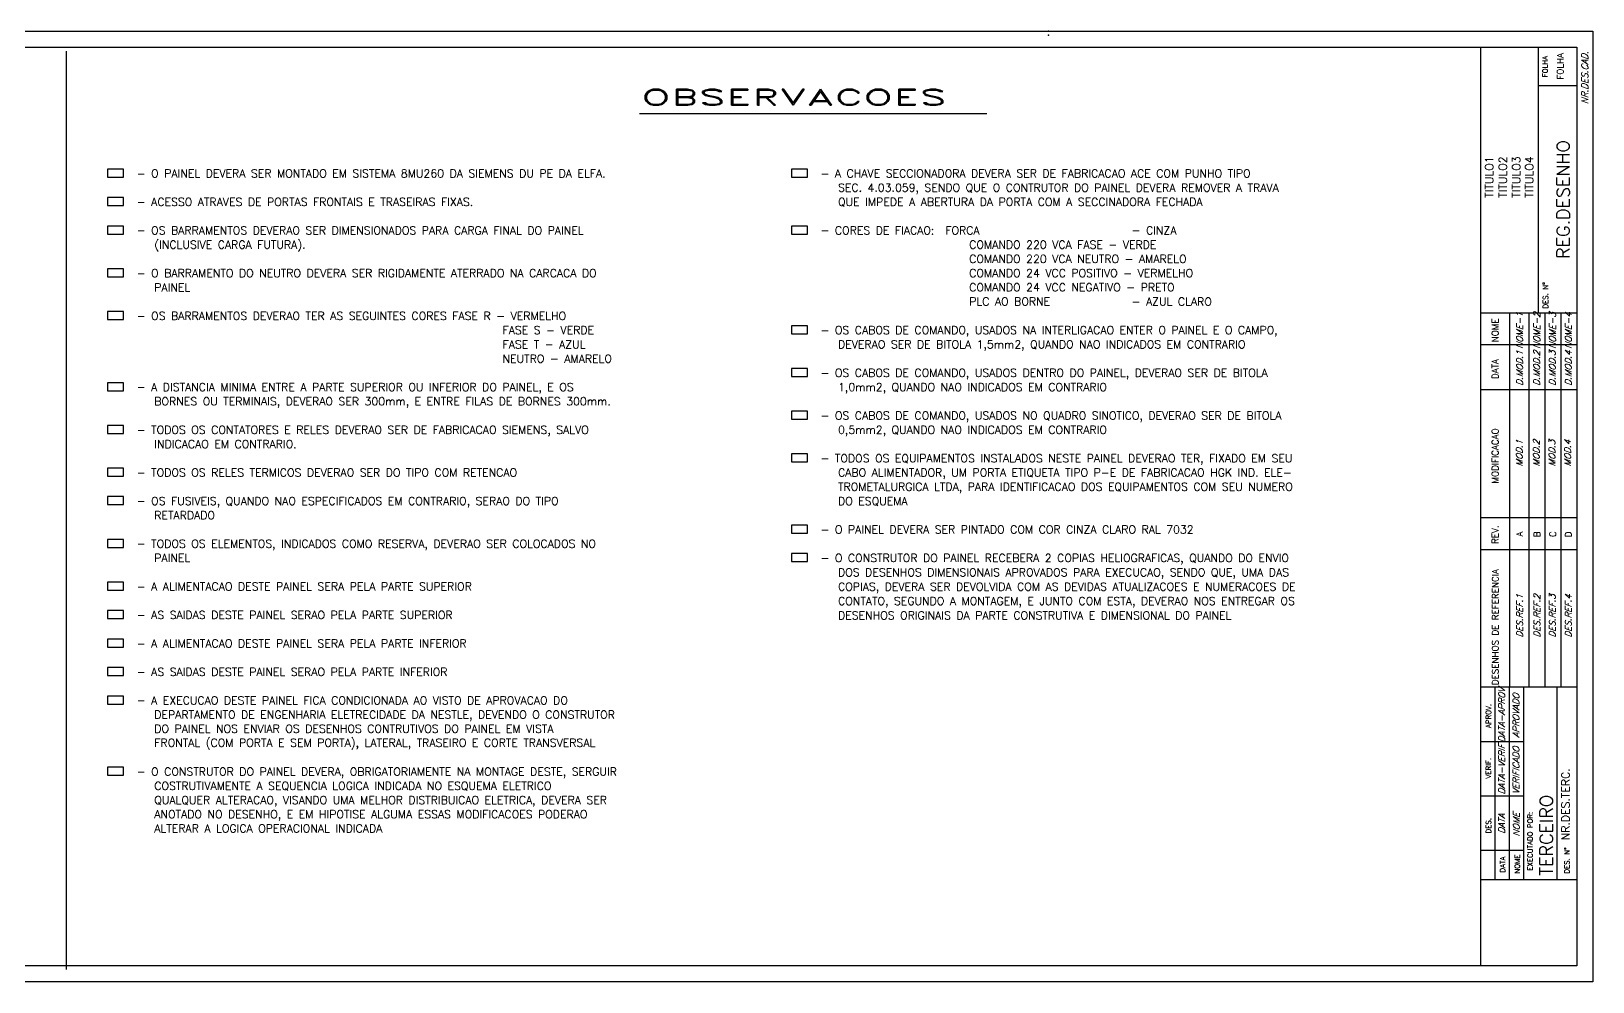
# Model space of a CAD drawing. Extents: x -183 to 870, y 9 to 307.
# Drawn here: x 382.2 to 870, y 10 to 307 of the extents above; entities that cross this region are included whole.
import ezdxf
from ezdxf.enums import TextEntityAlignment as Align

# ---------------------------------------------------------------- set-up
doc = ezdxf.new("R2010")
doc.units = 0
doc.header["$MEASUREMENT"] = 0
for name, color, linetype in [('CARIMBO', 7, 'CONTINUOUS'), ('DES', 7, 'CONTINUOUS'), ('MARGEM', 7, 'CONTINUOUS'), ('TEXTO', 6, 'CONTINUOUS'), ('WIDTH', 4, 'CONTINUOUS')]:
    doc.layers.add(name, color=color, linetype=linetype)
doc.styles.add('ROMAND', font='romand')
doc.styles.add('ROMANS', font='romans')

msp = doc.modelspace()

# ---------------------------------------------------------------- linework, layer by layer
at = {"layer": 'CARIMBO', "color": 4}
for p, q in [((835, 15), (835, 302)), ((853, 219), (853, 302)), ((853, 290.08), (865, 290.08)), ((835, 219), (865, 219)), ((844, 219), (844, 102)), ((865, 209), (835, 209)), ((865, 195), (835, 195)), ((865, 155), (835, 155)), ((865, 145), (835, 145)), ((865, 102), (835, 102)), ((839.5, 42), (839.5, 102)), ((848.5, 42), (848.5, 102)), ((858.9, 42), (858.9, 102)), ((835, 42), (865, 42))]:
    msp.add_line(p, q, dxfattribs=at)
at = {"layer": 'CARIMBO', "color": 7}
for p, q in [((850, 219), (850, 102)), ((855, 219), (855, 102)), ((860, 219), (860, 102)), ((844, 42), (844, 102))]:
    msp.add_line(p, q, dxfattribs=at)
at = {"layer": 'DES'}
for p, q in [((0, 307), (870, 307)), ((870, 307), (870, 10)), ((572.18, 281.29), (680.66, 281.29)), ((411.05, 263.94), (406.05, 263.94)), ((406.05, 263.94), (406.05, 261.44)), ((411.05, 261.44), (411.05, 263.94)), ((624.65, 263.94), (619.65, 263.94)), ((619.65, 263.94), (619.65, 261.44)), ((624.65, 261.44), (624.65, 263.94)), ((406.05, 261.44), (411.05, 261.44)), ((619.65, 261.44), (624.65, 261.44)), ((411.05, 255.04), (406.05, 255.04)), ((406.05, 255.04), (406.05, 252.54)), ((411.05, 252.54), (411.05, 255.04)), ((406.05, 252.54), (411.05, 252.54)), ((406.05, 246.14), (406.05, 243.64)), ((411.05, 246.14), (406.05, 246.14)), ((411.05, 243.64), (411.05, 246.14)), ((624.65, 246.14), (619.65, 246.14)), ((619.65, 246.14), (619.65, 243.64)), ((624.65, 243.64), (624.65, 246.14)), ((406.05, 243.64), (411.05, 243.64)), ((619.65, 243.64), (624.65, 243.64)), ((411.05, 232.79), (406.05, 232.79)), ((406.05, 232.79), (406.05, 230.29)), ((406.05, 230.29), (411.05, 230.29)), ((411.05, 230.29), (411.05, 232.79)), ((411.05, 219.44), (406.05, 219.44)), ((406.05, 219.44), (406.05, 216.94)), ((406.05, 216.94), (411.05, 216.94)), ((411.05, 216.94), (411.05, 219.44)), ((624.65, 214.99), (619.65, 214.99)), ((619.65, 214.99), (619.65, 212.49)), ((624.65, 212.49), (624.65, 214.99)), ((619.65, 212.49), (624.65, 212.49)), ((624.65, 201.64), (619.65, 201.64)), ((619.65, 201.64), (619.65, 199.14)), ((624.65, 199.14), (624.65, 201.64)), ((411.05, 197.19), (406.05, 197.19)), ((406.05, 197.19), (406.05, 194.69)), ((411.05, 194.69), (411.05, 197.19)), ((619.65, 199.14), (624.65, 199.14)), ((406.05, 194.69), (411.05, 194.69)), ((624.65, 188.29), (619.65, 188.29)), ((619.65, 188.29), (619.65, 185.79)), ((619.65, 185.79), (624.65, 185.79)), ((624.65, 185.79), (624.65, 188.29)), ((406.05, 183.84), (406.05, 181.34)), ((411.05, 183.84), (406.05, 183.84)), ((406.05, 181.34), (411.05, 181.34)), ((411.05, 181.34), (411.05, 183.84)), ((624.65, 174.94), (619.65, 174.94)), ((619.65, 174.94), (619.65, 172.44)), ((619.65, 172.44), (624.65, 172.44)), ((624.65, 172.44), (624.65, 174.94)), ((406.05, 170.49), (406.05, 167.99)), ((411.05, 170.49), (406.05, 170.49)), ((406.05, 167.99), (411.05, 167.99)), ((411.05, 167.99), (411.05, 170.49)), ((411.05, 161.59), (406.05, 161.59)), ((406.05, 161.59), (406.05, 159.09)), ((411.05, 159.09), (411.05, 161.59)), ((406.05, 159.09), (411.05, 159.09)), ((624.65, 152.69), (619.65, 152.69)), ((619.65, 152.69), (619.65, 150.19)), ((624.65, 150.19), (624.65, 152.69)), ((411.05, 148.24), (406.05, 148.24)), ((406.05, 148.24), (406.05, 145.74)), ((411.05, 145.74), (411.05, 148.24)), ((619.65, 150.19), (624.65, 150.19)), ((406.05, 145.74), (411.05, 145.74)), ((619.65, 143.79), (619.65, 141.29)), ((624.65, 143.79), (619.65, 143.79)), ((624.65, 141.29), (624.65, 143.79)), ((619.65, 141.29), (624.65, 141.29)), ((411.05, 134.89), (406.05, 134.89)), ((406.05, 134.89), (406.05, 132.39)), ((406.05, 132.39), (411.05, 132.39)), ((411.05, 132.39), (411.05, 134.89)), ((406.05, 125.99), (406.05, 123.49)), ((411.05, 125.99), (406.05, 125.99)), ((406.05, 123.49), (411.05, 123.49)), ((411.05, 123.49), (411.05, 125.99)), ((411.05, 117.09), (406.05, 117.09)), ((406.05, 117.09), (406.05, 114.59)), ((411.05, 114.59), (411.05, 117.09)), ((406.05, 114.59), (411.05, 114.59)), ((411.05, 108.19), (406.05, 108.19)), ((406.05, 108.19), (406.05, 105.69)), ((411.05, 105.69), (411.05, 108.19)), ((406.05, 105.69), (411.05, 105.69)), ((411.05, 99.29), (406.05, 99.29)), ((406.05, 99.29), (406.05, 96.79)), ((411.05, 96.79), (411.05, 99.29)), ((406.05, 96.79), (411.05, 96.79)), ((411.05, 77.04), (406.05, 77.04)), ((406.05, 77.04), (406.05, 74.54)), ((406.05, 74.54), (411.05, 74.54)), ((411.05, 74.54), (411.05, 77.04)), ((870, 10), (0, 10))]:
    msp.add_line(p, q, dxfattribs=at)
at = {"layer": 'MARGEM', "color": 7}
for p, q in [((870, 307), (870, 307)), ((870, 305.81), (870, 305.81))]:
    msp.add_line(p, q, dxfattribs=at)
msp.add_point((700, 305.81), dxfattribs=at)
at = {"layer": 'TEXTO'}
msp.add_point((700, 307), dxfattribs=at)
at = {"layer": 'WIDTH'}
for p, q in [((25, 302), (865, 302)), ((393.12, 300.81), (393.12, 13.81)), ((865, 302), (865, 15)), ((865, 15), (25, 15))]:
    msp.add_line(p, q, dxfattribs=at)
at = {"layer": 'WIDTH', "color": 4}
for p, q in [((848.5, 85), (835, 85)), ((848.5, 68), (835, 68)), ((848.5, 51), (835, 51))]:
    msp.add_line(p, q, dxfattribs=at)

# ---------------------------------------------------------------- texts
at = {"layer": 'CARIMBO', "color": 6, "style": 'ROMANS'}
for s, p in [('FOLHA', (855.1, 295.94)), ('DES. N%%D', (855.25, 224.46)), ('APROV.', (837.41, 93.05)), ('VERIF.', (837.4, 76.71)), ('DES.', (837.42, 58.75)), ('EXECUTADO POR:', (850.41, 53.91)), ('DATA', (841.83, 46.62)), ('NOME', (846.42, 46.79)), ('DES. N%%D', (861.94, 47.91))]:
    msp.add_text(s, height=1.6, rotation=90, dxfattribs=at).set_placement(p, align=Align.MIDDLE)
for s, p in [('MODIFICACAO', (840.52, 165.67)), ('REV.', (840.5, 146.79)), ('A', (848.13, 149.11)), ('B', (853.56, 148.88)), ('C', (858.51, 148.95)), ('D', (863.37, 148.88)), ('DESENHOS DE REFERENCIA', (840.53, 102.67))]:
    msp.add_text(s, height=2, rotation=90, dxfattribs=at).set_placement(p)
msp.add_attdef('FOLHA', text='', height=2, rotation=90, dxfattribs=at).set_placement((860.83, 296.03), align=Align.CENTER)
at = {"layer": 'CARIMBO', "color": 6, "style": 'ROMANS', "oblique": 20}
msp.add_attdef('NR.DES.CAD.', text='', height=2, rotation=90, dxfattribs=at).set_placement((868.53, 300.68), align=Align.RIGHT)
at = {"layer": 'CARIMBO', "color": 4, "style": 'ROMAND'}
msp.add_attdef('REG.DESENHO', text='', height=4, rotation=90, dxfattribs=at).set_placement((862.75, 254.4), align=Align.CENTER)
at = {"layer": 'CARIMBO', "color": 1, "style": 'ROMANS'}
for tag, p in [('TITULO1', (838.92, 261.42)), ('TITULO2', (843.14, 261.42)), ('TITULO3', (847.36, 261.42)), ('TITULO4', (851.43, 261.42))]:
    msp.add_attdef(tag, text='', height=2.5, rotation=90, dxfattribs=at).set_placement(p, align=Align.CENTER)
at = {"layer": 'CARIMBO', "color": 6, "style": 'ROMANS', "oblique": 20}
for tag, p in [('MOD.1', (848.06, 175.12)), ('MOD.2', (853.37, 175.12)), ('MOD.3', (858.27, 175.12)), ('MOD.4', (863.18, 175.12)), ('DES.REF.1', (848.15, 124.26)), ('DES.REF.2', (853.54, 124.26)), ('DES.REF.3', (858.36, 124.26)), ('DES.REF.4', (863.35, 124.26)), ('DATA-APROV', (842.58, 93.28)), ('APROVADO', (847.04, 93.15)), ('DATA-VERIF', (842.58, 76.33)), ('VERIFICADO', (847.04, 75.99)), ('DATA', (842.58, 59.31)), ('NOME', (847.14, 59.13))]:
    msp.add_attdef(tag, text='', height=2, rotation=90, dxfattribs=at).set_placement(p, align=Align.CENTER)
at = {"layer": 'CARIMBO', "color": 1, "style": 'ROMANS'}
msp.add_attdef('NR.DES.TERC.', (862.75, 54.19), '', height=2.5, rotation=90, dxfattribs=at)
at = {"layer": 'CARIMBO', "color": 4, "style": 'ROMAND'}
msp.add_attdef('TERCEIRO', (857.5, 43.18), '', height=4, rotation=90, dxfattribs=at)
at = {"layer": 'TEXTO', "color": 4, "style": 'ROMAND', "width": 2}
msp.add_text('OBSERVACOES', height=5, dxfattribs=at).set_placement((572.65, 283.87))
at = {"layer": 'TEXTO', "style": 'ROMANS'}
for s, p in [('- O PAINEL DEVERA SER MONTADO EM SISTEMA 8MU260 DA SIEMENS DU PE DA ELFA.', (415.15, 261.31)), ('- A CHAVE SECCIONADORA DEVERA SER DE FABRICACAO ACE COM PUNHO TIPO', (628.75, 261.31)), ('SEC. 4.03.059, SENDO QUE O CONTRUTOR DO PAINEL DEVERA REMOVER A TRAVA', (634.23, 256.86)), ('- ACESSO ATRAVES DE PORTAS FRONTAIS E TRASEIRAS FIXAS.', (415.15, 252.41)), ('QUE IMPEDE A ABERTURA DA PORTA COM A SECCINADORA FECHADA', (634.23, 252.43)), ('- OS BARRAMENTOS DEVERAO SER DIMENSIONADOS PARA CARGA FINAL DO PAINEL', (415.15, 243.51)), ('- CORES DE FIACAO:  FORCA', (628.75, 243.51)), ('- CINZA', (725.93, 243.51)), ('(INCLUSIVE CARGA FUTURA).', (420.63, 239.06)), ('COMANDO 220 VCA FASE - VERDE', (675.2, 239.06)), ('COMANDO 220 VCA NEUTRO - AMARELO', (675.2, 234.61)), ('- O BARRAMENTO DO NEUTRO DEVERA SER RIGIDAMENTE ATERRADO NA CARCACA DO', (415.15, 230.16)), ('COMANDO 24 VCC POSITIVO - VERMELHO', (675.2, 230.17)), ('PAINEL', (420.63, 225.71)), ('COMANDO 24 VCC NEGATIVO - PRETO', (675.2, 225.74)), ('PLC AO BORNE', (675.2, 221.3)), ('- AZUL CLARO', (725.93, 221.26)), ('- OS BARRAMENTOS DEVERAO TER AS SEGUINTES CORES FASE R - VERMELHO', (415.15, 216.81)), ('FASE S - VERDE', (529.42, 212.36)), ('- OS CABOS DE COMANDO, USADOS NA INTERLIGACAO ENTER O PAINEL E O CAMPO,', (628.75, 212.36)), ('FASE T - AZUL', (529.42, 207.9)), ('DEVERAO SER DE BITOLA 1,5mm2, QUANDO NAO INDICADOS EM CONTRARIO', (634.23, 207.91)), ('NEUTRO - AMARELO', (529.42, 203.44)), ('- OS CABOS DE COMANDO, USADOS DENTRO DO PAINEL, DEVERAO SER DE BITOLA ', (628.75, 199.01)), ('- A DISTANCIA MINIMA ENTRE A PARTE SUPERIOR OU INFERIOR DO PAINEL, E OS', (415.15, 194.56)), ('1,0mm2, QUANDO NAO INDICADOS EM CONTRARIO', (634.23, 194.56)), ('BORNES OU TERMINAIS, DEVERAO SER 300mm, E ENTRE FILAS DE BORNES 300mm.', (420.63, 190.11)), ('- OS CABOS DE COMANDO, USADOS NO QUADRO SINOTICO, DEVERAO SER DE BITOLA ', (628.75, 185.66)), ('- TODOS OS CONTATORES E RELES DEVERAO SER DE FABRICACAO SIEMENS, SALVO', (415.15, 181.21)), ('0,5mm2, QUANDO NAO INDICADOS EM CONTRARIO', (634.23, 181.21)), ('INDICACAO EM CONTRARIO.', (420.63, 176.76)), ('- TODOS OS EQUIPAMENTOS INSTALADOS NESTE PAINEL DEVERAO TER, FIXADO EM SEU', (628.75, 172.31)), ('- TODOS OS RELES TERMICOS DEVERAO SER DO TIPO COM RETENCAO', (415.15, 167.86)), ('TROMETALURGICA LTDA, PARA IDENTIFICACAO DOS EQUIPAMENTOS COM SEU NUMERO', (634.23, 163.41)), ('CABO ALIMENTADOR, UM PORTA ETIQUETA TIPO P-E DE FABRICACAO HGK IND. ELE-', (634.23, 167.86)), ('- OS FUSIVEIS, QUANDO NAO ESPECIFICADOS EM CONTRARIO, SERAO DO TIPO', (415.15, 158.96)), ('DO ESQUEMA', (634.23, 158.93)), ('RETARDADO', (420.63, 154.51)), ('- O PAINEL DEVERA SER PINTADO COM COR CINZA CLARO RAL 7032', (628.75, 150.06)), ('- TODOS OS ELEMENTOS, INDICADOS COMO RESERVA, DEVERAO SER COLOCADOS NO', (415.15, 145.61)), ('PAINEL', (420.63, 141.16)), ('- O CONSTRUTOR DO PAINEL RECEBERA 2 COPIAS HELIOGRAFICAS, QUANDO DO ENVIO', (628.75, 141.16)), ('DOS DESENHOS DIMENSIONAIS APROVADOS PARA EXECUCAO, SENDO QUE, UMA DAS', (634.23, 136.68)), ('- A ALIMENTACAO DESTE PAINEL SERA PELA PARTE SUPERIOR', (415.15, 132.26)), ('COPIAS, DEVERA SER DEVOLVIDA COM AS DEVIDAS ATUALIZACOES E NUMERACOES DE', (634.23, 132.2)), ('CONTATO, SEGUNDO A MONTAGEM, E JUNTO COM ESTA, DEVERAO NOS ENTREGAR OS', (634.23, 127.72)), ('- AS SAIDAS DESTE PAINEL SERAO PELA PARTE SUPERIOR', (415.15, 123.36)), ('DESENHOS ORIGINAIS DA PARTE CONSTRUTIVA E DIMENSIONAL DO PAINEL', (634.23, 123.22)), ('- A ALIMENTACAO DESTE PAINEL SERA PELA PARTE INFERIOR', (415.15, 114.46)), ('- AS SAIDAS DESTE PAINEL SERAO PELA PARTE INFERIOR', (415.15, 105.56)), ('- A EXECUCAO DESTE PAINEL FICA CONDICIONADA AO VISTO DE APROVACAO DO', (415.15, 96.66)), ('DEPARTAMENTO DE ENGENHARIA ELETRECIDADE DA NESTLE, DEVENDO O CONSTRUTOR', (420.63, 92.21)), ('DO PAINEL NOS ENVIAR OS DESENHOS CONTRUTIVOS DO PAINEL EM VISTA', (420.63, 87.81)), ('FRONTAL (COM PORTA E SEM PORTA), LATERAL, TRASEIRO E CORTE TRANSVERSAL', (420.63, 83.43)), ('- O CONSTRUTOR DO PAINEL DEVERA, OBRIGATORIAMENTE NA MONTAGE DESTE, SERGUIR', (415.15, 74.41)), ('COSTRUTIVAMENTE A SEQUENCIA LOGICA INDICADA NO ESQUEMA ELETRICO', (420.63, 69.96)), ('ANOTADO NO DESENHO, E EM HIPOTISE ALGUMA ESSAS MODIFICACOES PODERAO', (420.63, 61.09)), ('QUALQUER ALTERACAO, VISANDO UMA MELHOR DISTRIBUICAO ELETRICA, DEVERA SER', (420.63, 65.52)), ('ALTERAR A LOGICA OPERACIONAL INDICADA', (420.63, 56.65))]:
    msp.add_text(s, height=2.5, dxfattribs=at).set_placement(p)
at = {"layer": 'TEXTO', "color": 6, "style": 'ROMANS'}
for s, p in [('NOME', (840.52, 209.81)), ('DATA', (840.52, 198.31))]:
    msp.add_text(s, height=2, rotation=90, dxfattribs=at).set_placement(p)
at = {"layer": 'TEXTO', "color": 6, "style": 'ROMANS', "oblique": 20}
for tag, p in [('NOME-3', (858.43, 213.44)), ('NOME-1', (848.15, 213.44)), ('NOME-2', (853.52, 213.44)), ('NOME-4', (863.4, 213.44)), ('D.MOD.1', (848.15, 201.69)), ('D.MOD.2', (853.46, 201.69)), ('D.MOD.3', (858.36, 201.69)), ('D.MOD.4', (863.35, 201.69))]:
    msp.add_attdef(tag, text='', height=2, rotation=90, dxfattribs=at).set_placement(p, align=Align.CENTER)

doc.saveas('drawing.dxf')
